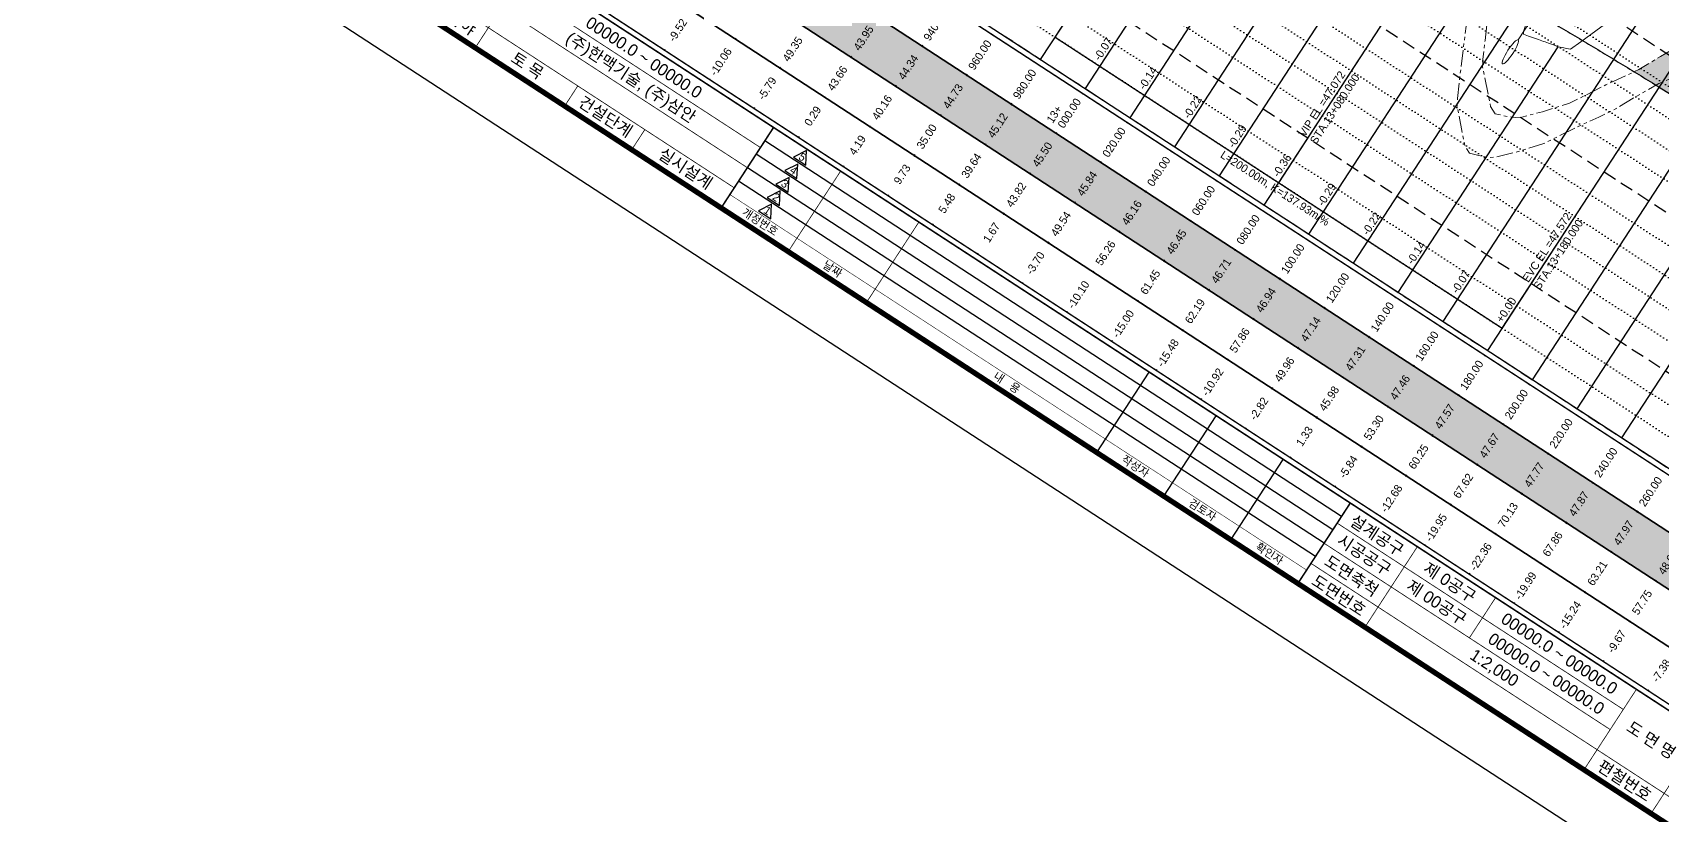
# Model space of a CAD drawing. Header units: millimetres. Extents: x 156921 to 159642, y 477538 to 479586.
# Drawn here: x 156921 to 157532, y 478716 to 479010 of the extents above; entities that cross this region are included whole.
import ezdxf
from ezdxf.enums import TextEntityAlignment as Align

# ---------------------------------------------------------------- set-up
doc = ezdxf.new("R2010")
doc.units = ezdxf.units.MM
doc.header["$MEASUREMENT"] = 0
for name, pattern in [('A-CENTR01', [2, 1.25, -0.25, 0.25, -0.25]), ('A-DASHD01', [0.75, 0.5, -0.25]), ('A-DOTLN01H', [0.125, 0, -0.125]), ('A-PHATM01', [2.5, 1.25, -0.25, 0.25, -0.25, 0.25, -0.25]), ('CONT', [2, 1, 1])]:
    doc.linetypes.add(name, pattern=pattern)
doc.layers.add('99_가이드라인', color=83, linetype='Continuous', plot=False)
for name, color, linetype in [('CX-BORD-LIN1', 4, 'Continuous'), ('CX-BORD-LIN2', 3, 'Continuous'), ('CX-BORD-TEX3', 6, 'Continuous'), ('WD_일반', 7, 'Continuous'), ('종단_인출선_문자_해치등', 7, 'Continuous'), ('종단선형', 10, 'Continuous')]:
    doc.layers.add(name, color=color, linetype=linetype)
doc.layers.add('종단_횡단통로_수로암거_배수관', color=122, linetype='CONT', lineweight=9)
doc.layers.add('종단지반선&암선', color=70, linetype='CONT', lineweight=9)
doc.styles.add('HM 7_굵은 표 문자', font='BAREUNDOTUMPRO3.TTF')
doc.styles.add('HM 8_표 문자', font='BAREUNDOTUMPRO1.TTF')
doc.styles.get("Standard").update_dxf_attribs({"font": 'BAREUNDOTUMPRO1.TTF'})
doc.styles.add('TB_TEXT', font='BAREUNDOTUMPRO1.TTF')
doc.styles.add('TB_WBTXT', font='BareunDotumPro3.ttf')

# ---------------------------------------------------------------- blocks, each defined once
blk = doc.blocks.new('한맥도곽')
at = {"layer": '99_가이드라인'}
blk.add_lwpolyline([(0, 594), (841, 594), (841, 0), (0, 0)], close=True, dxfattribs=at)
at = {"layer": 'CX-BORD-LIN1', "const_width": 2}
blk.add_lwpolyline([(821, 20), (25, 20), (25, 574), (821, 574)], close=True, dxfattribs=at)
at = {"layer": 'CX-BORD-LIN1'}
for points, const_width in [([(821, 56), (25, 56)], 0.6), ([(185, 20), (185, 56)], 0.3), ([(295, 20), (295, 56)], 0.6), ([(325, 20), (325, 56)], 0.3), ([(360, 20), (360, 56)], 0.3), ([(553, 20), (553, 56)], 0.6), ([(681, 20), (681, 56)], 0.3), ([(553, 26), (295, 26)], 0.2)]:
    blk.add_lwpolyline(points, dxfattribs=dict(at, const_width=const_width))
for points in [[(310.08, 55.47), (307.34, 50.71), (312.83, 50.71)], [(310.08, 49.47), (307.34, 44.71), (312.83, 44.71)], [(310.08, 43.47), (307.34, 38.71), (312.83, 38.71)], [(310.08, 37.47), (307.34, 32.71), (312.83, 32.71)], [(310.08, 31.47), (307.34, 26.71), (312.83, 26.71)]]:
    blk.add_lwpolyline(points, close=True, dxfattribs=at)
for points in [[(463, 20), (463, 56)], [(493, 20), (493, 56)], [(523, 20), (523, 56)]]:
    blk.add_lwpolyline(points, dxfattribs=at)
at = {"layer": 'CX-BORD-LIN2'}
blk.add_line((553, 50), (295, 50), dxfattribs=at)
at = {"layer": 'CX-BORD-LIN2', "const_width": 0.3}
for points in [[(583, 20), (583, 56)], [(618, 38), (618, 56)], [(711, 20), (711, 56)], [(295, 47), (155, 47)], [(681, 47), (553, 47)], [(295, 38), (155, 38)], [(681, 38), (553, 38)], [(295, 29), (155, 29)], [(225, 20), (225, 29)], [(255, 20), (255, 29)], [(821, 29), (553, 29)]]:
    blk.add_lwpolyline(points, dxfattribs=at)
at = {"layer": 'CX-BORD-LIN2'}
for points in [[(553, 44), (295, 44)], [(553, 38), (295, 38)], [(553, 32), (295, 32)]]:
    blk.add_lwpolyline(points, dxfattribs=at)
at = {"layer": 'CX-BORD-LIN1', "style": 'TB_TEXT'}
for tag, height, p in [('TR_RNUM5', 3, (310.11, 52.64)), ('TR_RDAT5', 3.5, (342.5, 53)), ('TR_DGN5', 3.5, (476.12, 53)), ('TR_CHK5', 3.5, (506.12, 53)), ('TR_APP5', 3.5, (536.12, 53)), ('TR_RNUM4', 3, (310.11, 46.64)), ('TR_RDAT4', 3.5, (342.5, 47)), ('TR_RDAT3', 3.5, (342.5, 41)), ('TR_DGN4', 3.5, (476.12, 47)), ('TR_DGN3', 3.5, (476.12, 41)), ('TR_CHK4', 3.5, (506.12, 47)), ('TR_CHK3', 3.5, (506.12, 41)), ('TR_APP4', 3.5, (536.12, 47)), ('TR_APP3', 3.5, (536.12, 41)), ('TR_RNUM3', 3, (310.11, 40.64)), ('TR_RDAT2', 3.5, (342.5, 35)), ('TR_DGN2', 3.5, (476.12, 35)), ('TR_CHK2', 3.5, (506.12, 35)), ('TR_APP2', 3.5, (536.12, 35)), ('TR_RNUM2', 3, (310.11, 34.64)), ('TR_RDAT1', 3.5, (342.5, 29)), ('TR_DGN1', 3.5, (476.12, 29)), ('TR_CHK1', 3.5, (506.12, 29)), ('TR_APP1', 3.5, (536.12, 29)), ('TR_RNUM1', 3, (310.11, 28.64))]:
    blk.add_attdef(tag, text='', height=height, dxfattribs=at).set_placement(p, align=Align.MIDDLE_CENTER)
for tag, p in [('TR_RCON5', (367.3, 53)), ('TR_RCON4', (367.3, 47)), ('TR_RCON3', (367.3, 41)), ('TR_RCON2', (367.3, 35)), ('TR_RCON1', (367.3, 29))]:
    blk.add_attdef(tag, text='', height=3.5, dxfattribs=at).set_placement(p, align=Align.MIDDLE_LEFT)
at = {"layer": 'CX-BORD-LIN2', "style": 'TB_TEXT'}
for tag, p in [('TD_VERSION', (825.5, 68.01)), ('적용표준버전', (825.5, 35))]:
    blk.add_attdef(tag, text='', height=3, rotation=90, dxfattribs=at).set_placement(p, align=Align.MIDDLE_CENTER)
at = {"layer": 'CX-BORD-TEX3', "style": 'TB_TEXT'}
for tag, height, p in [('노선이정', 4.5, (170.03, 51.46)), ('설계공구', 4.5, (568, 51.36)), ('설 계 사', 4.5, (170, 42.59)), ('시공공구', 4.5, (568, 42.69)), ('도 면 명', 4.5, (696, 43.19)), ('시 공 사', 4.5, (170, 33.59)), ('도면축척', 4.5, (568.29, 33.51)), ('건설분야', 4.5, (170, 25.13)), ('건설단계', 4.5, (240, 25.13)), ('개정번호', 3, (310.08, 23.66)), ('날짜', 3, (342.5, 23.66)), ('내   용', 3, (420.5, 23.66)), ('작성자', 3, (478, 23.66)), ('검토자', 3, (508, 23.66)), ('확인자', 3, (538, 23.66)), ('도면번호', 4.5, (568.29, 24.79)), ('편철번호', 4.5, (696, 25))]:
    blk.add_attdef(tag, text='', height=height, dxfattribs=at).set_placement(p, align=Align.MIDDLE)
at = {"layer": 'CX-BORD-TEX3'}
for tag, height, style, p in [('TD_LNDST', 4.5, 'TB_TEXT', (240, 51.5)), ('TD_DSECT', 4.5, 'TB_TEXT', (600.5, 51.5)), ('TD_DDIST', 4.5, 'TB_TEXT', (649.5, 51.5)), ('TD_DNAME_TOP', 4.5, 'TB_TEXT', (766, 50.12)), ('TD_CSECT', 4.5, 'TB_TEXT', (600.5, 42.5)), ('TD_CDIST', 4.5, 'TB_TEXT', (649.5, 42.5)), ('TD_DNAME_MAIN', 6, 'TB_WBTXT', (766, 41.47)), ('TD_CCOMP', 4.5, 'TB_TEXT', (240, 33.59)), ('TD_SCAL', 4.5, 'TB_TEXT', (632, 33.75)), ('TD_DNAME_BOT', 4, 'TB_TEXT', (766, 33.17)), ('TD_FIELD', 4.5, 'TB_TEXT', (205, 25.13)), ('TD_CSTEP', 4.5, 'TB_TEXT', (275.74, 25.13)), ('TD_DWGCODE', 4.5, 'TB_TEXT', (632, 24.79)), ('TD_DWGNO', 4.5, 'TB_TEXT', (766, 25))]:
    blk.add_attdef(tag, text='', height=height, dxfattribs=dict(at, style=style)).set_placement(p, align=Align.MIDDLE_CENTER)
at = {"layer": 'CX-BORD-TEX3', "style": 'TB_TEXT'}
for tag, height, width, p in [('TD_DCOMP', 4.5, 0.85, (240, 42.59)), ('TD_CNAME', 5, 0.8, (90, 27.6))]:
    blk.add_attdef(tag, text='', height=height, dxfattribs=dict(at, width=width)).set_placement(p, align=Align.MIDDLE_CENTER)

msp = doc.modelspace()

# ---------------------------------------------------------------- hatches: boundary and pattern name
at = {"layer": 'WD_일반', "true_color": 0xfffafa}
msp.add_hatch(color=7, dxfattribs=at).paths.add_polyline_path([(157043.08, 479142.02), (157649.77, 478746.93), (157639.95, 478731.85), (157033.26, 479126.94)], flags=0)
at = {"layer": '종단_인출선_문자_해치등', "transparency": 33554483}
for color, points in [(191, [(157522.07, 478994.29), (157523.78, 478993.24), (157525.48, 478992.2), (157526.33, 478991.68), (157528.04, 478990.63), (157529.74, 478989.58), (157624.09, 478931.44), (157623.32, 478932.85), (157622.19, 478935.1), (157621.52, 478936.66), (157619.43, 478945.17), (157618.09, 478950.27), (157617.27, 478955.18), (157615.82, 478962.92), (157615.23, 478965.36), (157614.89, 478966.9), (157613.53, 478973.81), (157611.67, 478983.59), (157610.85, 478989.77), (157608.26, 478994.51), (157607.07, 478998.23), (157605.04, 479002.84), (157602.79, 479011.36), (157602.26, 479011.82), (157601.97, 479012.2), (157600.61, 479013.96), (157593.99, 479021.82), (157592.04, 479022.61), (157589, 479023.7), (157583.86, 479023.29), (157580.82, 479023.56), (157573.8, 479021.05), (157563.76, 479017.98), (157562.99, 479017.65), (157562.56, 479017.54), (157562.53, 479017.53), (157549.36, 479009.92), (157540.64, 479006.01), (157531.03, 479000.53), (157522.91, 478995.71), (157521.15, 478994.85)]), (114, [(157529.74, 478989.58), (157610.44, 478939.86), (157609.74, 478943.62), (157608.17, 478951.17), (157607.55, 478953.56), (157607.18, 478955.07), (157605.7, 478961.79), (157603.67, 478971.32), (157602.75, 478977.33), (157600.03, 478981.89), (157598.75, 478985.47), (157596.62, 478989.91), (157594.17, 478998.13), (157593.62, 478998.56), (157593.32, 478998.92), (157591.87, 479000.55), (157584.91, 479007.87), (157582.89, 479008.56), (157579.74, 479009.47), (157574.42, 479008.78), (157571.22, 479008.83), (157564.04, 479006.06), (157553.8, 479002.68), (157553, 479002.32), (157552.57, 479002.2), (157552.54, 479002.19), (157539.17, 478994.27), (157530.46, 478990.38), (157529.42, 478989.78)])]:
    msp.add_hatch(color=color, dxfattribs=at).paths.add_polyline_path(points, flags=0)

# ---------------------------------------------------------------- linework, layer by layer
at = {"layer": 'WD_일반', "color": 55, "linetype": 'CONT'}
for p, q in [((157184.33, 479007.08), (157184.11, 479006.74)), ((157184.33, 479007.08), (157184.54, 479007.41)), ((157254.25, 479004.5), (157254.03, 479004.17)), ((157254.25, 479004.5), (157254.47, 479004.84)), ((157280.83, 479008.67), (157280.61, 479008.34)), ((157157.74, 479002.91), (157157.96, 479003.24)), ((157227.67, 479000.33), (157227.45, 479000)), ((157227.67, 479000.33), (157227.89, 479000.67)), ((157174.5, 478991.99), (157174.72, 478992.33)), ((157201.08, 478996.16), (157200.87, 478995.83)), ((157201.08, 478996.16), (157201.3, 478996.5)), ((157271.01, 478993.59), (157270.79, 478993.25)), ((157271.01, 478993.59), (157271.23, 478993.92)), ((157297.59, 478997.76), (157297.37, 478997.42)), ((157244.43, 478989.42), (157244.21, 478989.08)), ((157244.43, 478989.42), (157244.64, 478989.75)), ((157314.35, 478986.84), (157314.13, 478986.51)), ((157191.26, 478981.08), (157191.48, 478981.42)), ((157217.84, 478985.25), (157217.63, 478984.91)), ((157217.84, 478985.25), (157218.06, 478985.58)), ((157287.77, 478982.67), (157287.55, 478982.34)), ((157287.77, 478982.67), (157287.99, 478983.01)), ((157234.6, 478974.34), (157234.39, 478974)), ((157234.6, 478974.34), (157234.82, 478974.67)), ((157261.19, 478978.5), (157260.97, 478978.17)), ((157261.19, 478978.5), (157261.4, 478978.84)), ((157331.11, 478975.93), (157330.89, 478975.59)), ((157208.02, 478970.17), (157208.24, 478970.5)), ((157277.95, 478967.59), (157277.73, 478967.26)), ((157277.95, 478967.59), (157278.16, 478967.93)), ((157304.53, 478971.76), (157304.31, 478971.43)), ((157304.53, 478971.76), (157304.75, 478972.1)), ((157251.36, 478963.42), (157251.15, 478963.09)), ((157251.36, 478963.42), (157251.58, 478963.76)), ((157347.87, 478965.02), (157347.65, 478964.68)), ((157224.78, 478959.25), (157225, 478959.59)), ((157294.71, 478956.68), (157294.49, 478956.34)), ((157294.71, 478956.68), (157294.92, 478957.01)), ((157321.29, 478960.85), (157321.07, 478960.51)), ((157321.29, 478960.85), (157321.51, 478961.18)), ((157268.12, 478952.51), (157267.9, 478952.17)), ((157268.12, 478952.51), (157268.34, 478952.84)), ((157338.05, 478949.93), (157337.83, 478949.6)), ((157338.05, 478949.93), (157338.27, 478950.27)), ((157364.63, 478954.1), (157364.41, 478953.77)), ((157241.54, 478948.34), (157241.76, 478948.67)), ((157311.46, 478945.76), (157311.25, 478945.43)), ((157311.46, 478945.76), (157311.68, 478946.1)), ((157381.39, 478943.19), (157381.17, 478942.85)), ((157258.3, 478937.42), (157258.52, 478937.76)), ((157284.88, 478941.59), (157284.66, 478941.26)), ((157284.88, 478941.59), (157285.1, 478941.93)), ((157354.81, 478939.02), (157354.59, 478938.68)), ((157354.81, 478939.02), (157355.02, 478939.35)), ((157301.64, 478930.68), (157301.86, 478931.01)), ((157328.22, 478934.85), (157328.01, 478934.51)), ((157328.22, 478934.85), (157328.44, 478935.18)), ((157398.15, 478932.27), (157397.93, 478931.94)), ((157275.06, 478926.51), (157275.28, 478926.84)), ((157301.64, 478930.68), (157301.42, 478930.34)), ((157371.57, 478928.1), (157371.35, 478927.77)), ((157371.57, 478928.1), (157371.78, 478928.44)), ((157318.4, 478919.76), (157318.18, 478919.43)), ((157318.4, 478919.76), (157318.62, 478920.1)), ((157344.98, 478923.93), (157344.77, 478923.6)), ((157344.98, 478923.93), (157345.2, 478924.27)), ((157414.91, 478921.36), (157414.69, 478921.02)), ((157291.82, 478915.6), (157292.04, 478915.93)), ((157361.74, 478913.02), (157361.52, 478912.68)), ((157361.74, 478913.02), (157361.96, 478913.36)), ((157388.33, 478917.19), (157388.11, 478916.85)), ((157388.33, 478917.19), (157388.54, 478917.52)), ((157335.16, 478908.85), (157334.94, 478908.52)), ((157335.16, 478908.85), (157335.38, 478909.19)), ((157405.08, 478906.28), (157405.3, 478906.61)), ((157431.67, 478910.44), (157431.45, 478910.11)), ((157308.58, 478904.68), (157308.8, 478905.02)), ((157378.5, 478902.11), (157378.28, 478901.77)), ((157378.5, 478902.11), (157378.72, 478902.44)), ((157405.08, 478906.28), (157404.87, 478905.94)), ((157351.92, 478897.94), (157351.7, 478897.6)), ((157351.92, 478897.94), (157352.14, 478898.27)), ((157421.84, 478895.36), (157421.63, 478895.03)), ((157421.84, 478895.36), (157422.06, 478895.7)), ((157448.43, 478899.53), (157448.21, 478899.2)), ((157325.34, 478893.77), (157325.56, 478894.1)), ((157395.26, 478891.19), (157395.04, 478890.86)), ((157395.26, 478891.19), (157395.48, 478891.53)), ((157465.19, 478888.62), (157464.97, 478888.28)), ((157342.1, 478882.85), (157342.32, 478883.19)), ((157368.68, 478887.02), (157368.46, 478886.69)), ((157368.68, 478887.02), (157368.9, 478887.36)), ((157438.6, 478884.45), (157438.39, 478884.11)), ((157438.6, 478884.45), (157438.82, 478884.78)), ((157385.44, 478876.11), (157385.22, 478875.77)), ((157385.44, 478876.11), (157385.66, 478876.44)), ((157412.02, 478880.28), (157411.8, 478879.94)), ((157412.02, 478880.28), (157412.24, 478880.61)), ((157481.95, 478877.7), (157481.73, 478877.37)), ((157358.86, 478871.94), (157359.08, 478872.27)), ((157455.36, 478873.53), (157455.15, 478873.2)), ((157455.36, 478873.53), (157455.58, 478873.87)), ((157402.2, 478865.19), (157401.98, 478864.86)), ((157402.2, 478865.19), (157402.42, 478865.53)), ((157428.78, 478869.36), (157428.56, 478869.03)), ((157428.78, 478869.36), (157429, 478869.7)), ((157498.71, 478866.79), (157498.49, 478866.45)), ((157375.62, 478861.02), (157375.84, 478861.36)), ((157445.54, 478858.45), (157445.32, 478858.11)), ((157445.54, 478858.45), (157445.76, 478858.78)), ((157472.12, 478862.62), (157471.9, 478862.28)), ((157472.12, 478862.62), (157472.34, 478862.95)), ((157418.96, 478854.28), (157418.74, 478853.94)), ((157418.96, 478854.28), (157419.18, 478854.62)), ((157488.88, 478851.7), (157488.66, 478851.37)), ((157488.88, 478851.7), (157489.1, 478852.04)), ((157515.46, 478855.87), (157515.25, 478855.54)), ((157392.38, 478850.11), (157392.59, 478850.45)), ((157462.3, 478847.54), (157462.08, 478847.2)), ((157462.3, 478847.54), (157462.52, 478847.87)), ((157409.14, 478839.2), (157409.35, 478839.53)), ((157435.72, 478843.37), (157435.5, 478843.03)), ((157435.72, 478843.37), (157435.94, 478843.7)), ((157505.64, 478840.79), (157505.42, 478840.46)), ((157505.64, 478840.79), (157505.86, 478841.13)), ((157479.06, 478836.62), (157478.84, 478836.29)), ((157479.06, 478836.62), (157479.28, 478836.96)), ((157425.9, 478828.28), (157426.11, 478828.62)), ((157452.48, 478832.45), (157452.26, 478832.12)), ((157452.48, 478832.45), (157452.7, 478832.79)), ((157522.4, 478829.88), (157522.18, 478829.54)), ((157522.4, 478829.88), (157522.62, 478830.21)), ((157469.24, 478821.54), (157469.02, 478821.2)), ((157469.24, 478821.54), (157469.46, 478821.87)), ((157495.82, 478825.71), (157495.6, 478825.37)), ((157495.82, 478825.71), (157496.04, 478826.04)), ((157442.65, 478817.37), (157442.87, 478817.7)), ((157512.58, 478814.79), (157512.36, 478814.46)), ((157512.58, 478814.79), (157512.8, 478815.13)), ((157486, 478810.62), (157485.78, 478810.29)), ((157486, 478810.62), (157486.21, 478810.96)), ((157459.41, 478806.45), (157459.63, 478806.79)), ((157529.34, 478803.88), (157529.12, 478803.54)), ((157529.34, 478803.88), (157529.56, 478804.21)), ((157502.76, 478799.71), (157502.54, 478799.37)), ((157502.76, 478799.71), (157502.97, 478800.04)), ((157476.17, 478795.54), (157476.39, 478795.88)), ((157492.93, 478784.63), (157493.15, 478784.96)), ((157519.52, 478788.8), (157519.3, 478788.46)), ((157519.52, 478788.8), (157519.73, 478789.13)), ((157509.69, 478773.71), (157509.91, 478774.05)), ((157526.45, 478762.8), (157526.67, 478763.13))]:
    msp.add_line(p, q, dxfattribs=at)
at = {"layer": 'WD_일반', "color": 62, "linetype": 'CONT', "flags": 128}
msp.add_lwpolyline([(157015.19, 479181.66), (157659.6, 478762.01), (157620.31, 478701.68), (156975.9, 479121.33)], close=True, dxfattribs=at)
at = {"layer": 'WD_일반', "color": 55, "linetype": 'CONT', "flags": 128}
for points in [[(157052.9, 479157.1), (157659.6, 478762.01), (157649.77, 478746.93), (157043.08, 479142.02), (157052.9, 479157.1)], [(157043.08, 479142.02), (157649.77, 478746.93), (157639.95, 478731.85), (157033.26, 479126.94), (157043.08, 479142.02)], [(157033.26, 479126.94), (157639.95, 478731.85), (157630.13, 478716.76), (157023.43, 479111.85), (157033.26, 479126.94)], [(157023.43, 479111.85), (157630.13, 478716.76), (157620.31, 478701.68), (157013.61, 479096.77), (157023.43, 479111.85)]]:
    msp.add_lwpolyline(points, dxfattribs=at)
at = {"layer": '종단_인출선_문자_해치등', "color": 195, "linetype": 'A-DASHD01', "ltscale": 10}
for p, q in [((157084.71, 479293.91), (157751.74, 478859.53)), ((157057.43, 479252.01), (157724.46, 478817.63)), ((157030.14, 479210.11), (157697.17, 478775.73)), ((157013.77, 479184.97), (157680.8, 478750.59))]:
    msp.add_line(p, q, dxfattribs=at)
at = {"layer": '종단_인출선_문자_해치등', "color": 197, "linetype": 'A-DOTLN01H', "ltscale": 10}
for p, q in [((157079.26, 479285.53), (157746.28, 478851.15)), ((157073.8, 479277.15), (157740.83, 478842.77)), ((157068.34, 479268.77), (157735.37, 478834.39)), ((157062.88, 479260.39), (157729.91, 478826.01)), ((157051.97, 479243.63), (157719, 478809.25)), ((157046.51, 479235.25), (157713.54, 478800.87)), ((157041.06, 479226.87), (157708.08, 478792.49)), ((157035.6, 479218.49), (157702.63, 478784.11)), ((157024.68, 479201.73), (157691.71, 478767.35)), ((157019.23, 479193.35), (157686.26, 478758.97))]:
    msp.add_line(p, q, dxfattribs=at)
at = {"layer": '종단_인출선_문자_해치등', "color": 7, "linetype": 'CONT', "ltscale": 10}
msp.add_line((157013.77, 479184.97), (157680.8, 478750.59), dxfattribs=at)
at = {"layer": '종단_인출선_문자_해치등', "color": 192, "linetype": 'CONT'}
for p, q in [((157365.72, 478955.78), (157467.91, 479112.7)), ((157382.48, 478944.86), (157486.68, 479104.87)), ((157348.96, 478966.69), (157436.98, 479101.85)), ((157332.2, 478977.61), (157401.89, 479084.62)), ((157298.68, 478999.43), (157341.37, 479064.98)), ((157466.28, 478890.29), (157565.2, 479042.19)), ((157499.8, 478868.46), (157609.39, 479036.76)), ((157416, 478923.03), (157486.84, 479031.82)), ((157449.52, 478901.21), (157529.45, 479023.95)), ((157516.56, 478857.55), (157626.15, 479025.85)), ((157432.76, 478912.12), (157492.74, 479004.23))]:
    msp.add_line(p, q, dxfattribs=at)
at = {"layer": '종단_인출선_문자_해치등', "color": 193, "linetype": 'CONT'}
for p, q in [((157315.44, 478988.52), (157369.54, 479071.58)), ((157399.24, 478933.95), (157491.64, 479075.84)), ((157483.04, 478879.38), (157592.63, 479047.67))]:
    msp.add_line(p, q, dxfattribs=at)
at = {"layer": '종단_횡단통로_수로암거_배수관', "linetype": 'CONT'}
msp.add_line((157477.71, 479006.81), (157511.52, 479058.73), dxfattribs=at)
msp.add_ellipse((157474.77, 479002.29), major_axis=(2.94, 4.52), ratio=0.2, dxfattribs=at)
at = {"layer": '종단선형', "color": 2, "linetype": 'CONT'}
for p, q in [((157304.14, 479007.81), (157334.15, 479053.9)), ((157304.14, 479007.81), (157471.73, 478898.67)), ((157387.94, 478953.24), (157417.95, 478999.33)), ((157471.73, 478898.67), (157501.75, 478944.76))]:
    msp.add_line(p, q, dxfattribs=at)
at = {"layer": '종단선형', "color": 20, "linetype": 'CONT', "flags": 128}
msp.add_lwpolyline([(157178.08, 479180.73), (157356.31, 479087.93), (157357.21, 479087.47), (157358.1, 479087), (157358.99, 479086.54), (157359.88, 479086.07), (157360.77, 479085.61), (157361.66, 479085.14), (157362.55, 479084.68), (157363.44, 479084.21), (157364.33, 479083.74), (157365.22, 479083.28), (157366.11, 479082.81), (157366.99, 479082.34), (157367.88, 479081.88), (157368.77, 479081.41), (157369.66, 479080.94), (157370.55, 479080.47), (157371.44, 479080), (157372.32, 479079.53), (157373.21, 479079.06), (157374.1, 479078.59), (157374.99, 479078.12), (157375.87, 479077.65), (157376.76, 479077.18), (157377.65, 479076.71), (157378.53, 479076.24), (157379.42, 479075.77), (157380.3, 479075.29), (157381.19, 479074.82), (157382.08, 479074.35), (157382.96, 479073.88), (157383.85, 479073.4), (157384.73, 479072.93), (157385.62, 479072.46), (157386.5, 479071.98), (157387.39, 479071.51), (157388.27, 479071.03), (157389.15, 479070.56), (157390.04, 479070.08), (157390.92, 479069.61), (157391.8, 479069.13), (157392.69, 479068.65), (157393.57, 479068.18), (157394.45, 479067.7), (157395.34, 479067.22), (157396.22, 479066.75), (157397.1, 479066.27), (157397.98, 479065.79), (157398.86, 479065.31), (157399.75, 479064.83), (157400.63, 479064.35), (157401.51, 479063.87), (157402.39, 479063.39), (157403.27, 479062.91), (157404.15, 479062.43), (157405.03, 479061.95), (157405.91, 479061.47), (157406.79, 479060.99), (157407.67, 479060.51), (157408.55, 479060.03), (157409.43, 479059.55), (157410.31, 479059.06), (157411.19, 479058.58), (157412.07, 479058.1), (157412.95, 479057.61), (157413.82, 479057.13), (157414.7, 479056.65), (157415.58, 479056.16), (157416.46, 479055.68), (157417.34, 479055.19), (157418.21, 479054.71), (157419.09, 479054.22), (157419.97, 479053.74), (157420.84, 479053.25), (157421.72, 479052.77), (157422.6, 479052.28), (157423.47, 479051.79), (157424.35, 479051.3), (157425.23, 479050.82), (157426.1, 479050.33), (157426.98, 479049.84), (157427.85, 479049.35), (157428.73, 479048.86), (157429.6, 479048.37), (157430.48, 479047.88), (157431.35, 479047.4), (157432.22, 479046.91), (157433.1, 479046.42), (157433.97, 479045.92), (157434.85, 479045.43), (157435.72, 479044.94), (157436.59, 479044.45), (157437.47, 479043.96), (157438.34, 479043.47), (157439.21, 479042.97), (157440.08, 479042.48), (157440.96, 479041.99), (157441.83, 479041.5), (157442.7, 479041), (157443.57, 479040.51), (157444.44, 479040.01), (157445.32, 479039.52), (157446.19, 479039.02), (157447.06, 479038.53), (157447.93, 479038.03), (157448.8, 479037.54), (157449.67, 479037.04), (157450.54, 479036.55), (157451.41, 479036.05), (157452.28, 479035.55), (157453.15, 479035.05), (157454.02, 479034.56), (157454.89, 479034.06), (157455.76, 479033.56), (157456.62, 479033.06), (157457.49, 479032.56), (157458.36, 479032.06), (157459.23, 479031.57), (157460.1, 479031.07), (157460.96, 479030.57), (157461.83, 479030.07), (157462.7, 479029.56), (157463.57, 479029.06), (157464.43, 479028.56), (157465.3, 479028.06), (157466.17, 479027.56), (157467.03, 479027.06), (157467.9, 479026.55), (157468.77, 479026.05), (157469.63, 479025.55), (157470.5, 479025.05), (157471.36, 479024.54), (157472.23, 479024.04), (157473.09, 479023.53), (157473.96, 479023.03), (157474.82, 479022.52), (157475.69, 479022.02), (157476.55, 479021.51), (157477.41, 479021.01), (157478.28, 479020.5), (157479.14, 479020), (157480.01, 479019.49), (157480.87, 479018.98), (157481.73, 479018.47), (157482.59, 479017.97), (157483.46, 479017.46), (157484.32, 479016.95), (157485.18, 479016.44), (157486.04, 479015.93), (157486.91, 479015.42), (157487.77, 479014.92), (157488.63, 479014.41), (157489.49, 479013.9), (157490.35, 479013.38), (157491.21, 479012.87), (157492.07, 479012.36), (157492.93, 479011.85), (157493.79, 479011.34), (157494.65, 479010.83), (157495.51, 479010.32), (157496.37, 479009.8), (157497.23, 479009.29), (157498.09, 479008.78), (157498.95, 479008.26), (157499.81, 479007.75), (157500.67, 479007.24), (157501.53, 479006.72), (157502.38, 479006.21), (157503.24, 479005.69), (157504.1, 479005.18), (157504.96, 479004.66), (157505.81, 479004.15), (157506.67, 479003.63), (157507.53, 479003.11), (157508.39, 479002.6), (157509.24, 479002.08), (157510.1, 479001.56), (157510.96, 479001.05), (157511.81, 479000.53), (157512.67, 479000.01), (157513.52, 478999.49), (157514.38, 478998.97), (157515.23, 478998.45), (157516.09, 478997.93), (157516.94, 478997.41), (157517.8, 478996.89), (157518.65, 478996.37), (157519.51, 478995.85), (157520.36, 478995.33), (157521.22, 478994.81), (157522.07, 478994.29), (157522.92, 478993.77), (157523.78, 478993.25), (157524.63, 478992.72), (157525.48, 478992.2), (157526.33, 478991.68), (157527.19, 478991.15), (157528.04, 478990.63), (157528.89, 478990.11), (157529.74, 478989.58), (157530.59, 478989.06), (157717.95, 478873.61)], dxfattribs=at)
at = {"layer": '종단지반선&암선', "color": 70, "linetype": 'CONT', "flags": 128}
msp.add_lwpolyline([(157015.63, 479187.83), (157017.85, 479186.58), (157019.06, 479185.89), (157019.82, 479185.46), (157023.24, 479183.82), (157023.9, 479183.39), (157028.09, 479180.02), (157029.58, 479178.94), (157032.39, 479176.92), (157032.39, 479176.92), (157032.41, 479176.9), (157040.74, 479171.42), (157049.13, 479166.02), (157049.15, 479166), (157049.15, 479166), (157049.15, 479166), (157049.19, 479165.98), (157057.65, 479160.73), (157065.87, 479155.11), (157065.91, 479155.09), (157065.91, 479155.09), (157067.67, 479153.97), (157081.55, 479144.92), (157082.67, 479144.18), (157085.23, 479144.1), (157085.65, 479144.13), (157086.13, 479144.52), (157086.44, 479144.74), (157089.27, 479146.97), (157089.93, 479147.44), (157092.74, 479147.35), (157093.4, 479147.33), (157094.11, 479147.32), (157098.14, 479147.23), (157098.82, 479147.22), (157098.99, 479147.22), (157099.55, 479147.2), (157101.9, 479149.53), (157103.22, 479150.83), (157103.57, 479150.84), (157103.65, 479150.84), (157105.59, 479150.89), (157106.2, 479150.89), (157107.63, 479150.92), (157109.01, 479150.92), (157109.92, 479150.93), (157111.28, 479150.93), (157112.13, 479150.93), (157113.43, 479150.93), (157113.58, 479150.84), (157114.47, 479150.31), (157114.74, 479150.15), (157115.13, 479149.92), (157116.04, 479150.88), (157117.12, 479152.08), (157118.54, 479153.64), (157121, 479154.39), (157124.51, 479155.45), (157126.78, 479156.21), (157128.14, 479156.66), (157130.25, 479157.31), (157134.18, 479159.46), (157135.05, 479159.94), (157135.26, 479160.05), (157136.14, 479160.45), (157137.64, 479161.21), (157138.25, 479161.54), (157139.19, 479162.01), (157140.17, 479162.48), (157143.05, 479164.06), (157145.08, 479165.18), (157145.65, 479165.43), (157145.81, 479165.5), (157146.09, 479165.62), (157146.59, 479165.83), (157147.41, 479166.18), (157149.14, 479166.91), (157150.42, 479167.45), (157150.58, 479167.52), (157153.04, 479168.73), (157153.6, 479169), (157154.97, 479169.67), (157155.78, 479170.07), (157157.02, 479170.77), (157157.63, 479171.11), (157158.69, 479171.71), (157159.76, 479172.31), (157160.66, 479172.81), (157163.98, 479174.53), (157165.13, 479175.13), (157165.49, 479175.32), (157165.59, 479175.37), (157165.64, 479175.39), (157165.66, 479175.4), (157165.67, 479175.41), (157165.7, 479175.42), (157165.72, 479175.43), (157165.78, 479175.46), (157166.19, 479175.68), (157168.67, 479177.06), (157170.74, 479178.2), (157170.82, 479178.22), (157170.83, 479178.22), (157170.85, 479178.23), (157172.17, 479178.57), (157172.45, 479178.65), (157173.49, 479178.92), (157173.93, 479179.06), (157174.58, 479179.23), (157174.96, 479179.35), (157175.18, 479179.4), (157175.52, 479179.51), (157175.71, 479179.55), (157176.49, 479179.8), (157176.59, 479179.83), (157176.72, 479179.87), (157176.79, 479179.89), (157177.01, 479179.94), (157177.82, 479180.33), (157177.82, 479180.33), (157180.1, 479180.96), (157180.1, 479180.96), (157180.1, 479180.96), (157182.39, 479181.58), (157184.67, 479182.21), (157184.68, 479182.21), (157186.96, 479182.83), (157186.96, 479182.83), (157190.21, 479184.33), (157190.21, 479184.33), (157193.45, 479185.83), (157196.7, 479187.34), (157196.7, 479187.34), (157199.6, 479188.74), (157202.51, 479190.15), (157202.51, 479190.15), (157202.51, 479190.15), (157202.51, 479190.15), (157205.42, 479191.56), (157206.57, 479190.95), (157206.57, 479190.95), (157208.24, 479190.4), (157209.45, 479189.69), (157210.03, 479189.36), (157210.67, 479188.99), (157212.05, 479190.15), (157213.81, 479191.62), (157216.9, 479193.26), (157216.9, 479193.26), (157216.9, 479193.26), (157218.96, 479193.61), (157221.03, 479193.97), (157221.03, 479193.97), (157223.09, 479194.33), (157225.6, 479194.62), (157228.1, 479194.92), (157228.1, 479194.92), (157230.61, 479195.21), (157233.12, 479195.5), (157235.62, 479195.8), (157237.3, 479194.71), (157238.98, 479193.62), (157240.65, 479192.53), (157242.33, 479191.44), (157244.01, 479190.35), (157245.69, 479189.26), (157247.36, 479188.17), (157249.04, 479187.08), (157250.72, 479185.99), (157252.39, 479184.9), (157254.69, 479184.76), (157254.69, 479184.76), (157256.99, 479184.62), (157259.28, 479184.48), (157259.28, 479184.48), (157261.58, 479184.34), (157263.87, 479184.2), (157263.87, 479184.2), (157266.17, 479184.06), (157268.46, 479183.92), (157268.46, 479183.92), (157270.76, 479183.78), (157270.76, 479183.78), (157273.06, 479183.64), (157275.35, 479183.5), (157277.22, 479183.17), (157279.09, 479182.83), (157279.09, 479182.83), (157280.96, 479182.49), (157280.96, 479182.49), (157282.83, 479182.16), (157282.83, 479182.16), (157284.7, 479181.82), (157286.56, 479181.48), (157288.18, 479180.49), (157289.8, 479179.49), (157291.42, 479178.49), (157293.04, 479177.5), (157293.92, 479176.95), (157294.66, 479176.5), (157295.27, 479173.78), (157295.52, 479172.67), (157295.89, 479171.06), (157296.5, 479168.34), (157297.12, 479165.62), (157297.74, 479162.91), (157298.35, 479160.19), (157298.97, 479157.47), (157298.97, 479157.47), (157299.59, 479154.75), (157299.59, 479154.75), (157300.2, 479152.03), (157300.82, 479149.31), (157300.82, 479149.31), (157300.94, 479145.84), (157301.06, 479142.36), (157301.06, 479142.36), (157301.19, 479138.88), (157301.31, 479135.4), (157301.31, 479135.4), (157301.43, 479131.93), (157301.43, 479131.93), (157301.43, 479131.93), (157301.55, 479128.45), (157301.67, 479124.97), (157301.67, 479124.97), (157301.67, 479124.97), (157301.8, 479121.5), (157301.92, 479118.02), (157301.92, 479118.02), (157302.04, 479114.54), (157302.04, 479114.54), (157302.75, 479112.88), (157303.46, 479111.23), (157304.73, 479110.12), (157306, 479109.02), (157307.27, 479107.92), (157307.27, 479107.92), (157307.6, 479104.76), (157307.6, 479104.76), (157307.93, 479101.6), (157307.93, 479101.6), (157308.26, 479098.44), (157308.26, 479098.44), (157308.59, 479095.28), (157308.59, 479095.27), (157308.92, 479092.11), (157308.92, 479092.11), (157309.25, 479088.95), (157309.25, 479088.95), (157309.16, 479085.51), (157309.16, 479085.51), (157309.08, 479082.07), (157309.08, 479082.07), (157309, 479078.62), (157309, 479078.62), (157309, 479078.62), (157308.92, 479075.18), (157308.84, 479071.73), (157308.84, 479071.73), (157308.84, 479071.73), (157308.76, 479068.29), (157308.67, 479064.85), (157308.59, 479061.4), (157308.51, 479057.96), (157309.46, 479057.49), (157310.41, 479057.03), (157311.94, 479056.45), (157313.23, 479055.85), (157314.51, 479055.26), (157315.79, 479054.66), (157318.89, 479056.66), (157321.98, 479058.66), (157325.07, 479060.66), (157326.5, 479059.74), (157326.5, 479059.74), (157327.92, 479058.81), (157331.28, 479060.35), (157331.28, 479060.35), (157334.65, 479061.9), (157338.01, 479063.44), (157341.37, 479064.98), (157342.94, 479064.31), (157344.51, 479063.63), (157346.08, 479062.96), (157347.65, 479062.28), (157349.21, 479061.61), (157349.21, 479061.61), (157350.78, 479060.93), (157354.53, 479063.06), (157354.53, 479063.06), (157358.28, 479065.19), (157358.28, 479065.19), (157362.03, 479067.32), (157362.03, 479067.32), (157365.78, 479069.45), (157369.54, 479071.58), (157370.13, 479071.86), (157370.71, 479072.12), (157373.83, 479073.37), (157376.26, 479074.35), (157376.95, 479074.62), (157380.07, 479075.87), (157383.19, 479077.12), (157386.3, 479078.37), (157386.3, 479078.37), (157389.42, 479079.62), (157392.54, 479080.87), (157392.54, 479080.87), (157395.66, 479082.12), (157395.66, 479082.12), (157395.66, 479082.12), (157398.78, 479083.37), (157401.89, 479084.62), (157401.89, 479084.62), (157401.89, 479084.62), (157404.28, 479085.46), (157404.28, 479085.46), (157406.67, 479086.3), (157409.06, 479087.13), (157409.06, 479087.13), (157411.45, 479087.97), (157415.09, 479089.95), (157418.74, 479091.93), (157422.39, 479093.92), (157426.04, 479095.9), (157429.68, 479097.88), (157433.33, 479099.87), (157436.98, 479101.85), (157440.07, 479102.93), (157443.16, 479104.02), (157446.26, 479105.1), (157449.35, 479106.19), (157452.44, 479107.27), (157455.54, 479108.36), (157458.63, 479109.44), (157461.72, 479110.53), (157464.82, 479111.61), (157467.91, 479112.7), (157469.94, 479112.65), (157471.96, 479112.6), (157473.99, 479112.55), (157476.01, 479112.5), (157477.54, 479111.41), (157479.06, 479110.32), (157480.58, 479109.23), (157482.11, 479108.14), (157483.63, 479107.05), (157485.15, 479105.96), (157486.68, 479104.87), (157487.17, 479101.96), (157487.67, 479099.06), (157487.67, 479099.06), (157488.17, 479096.16), (157488.66, 479093.25), (157489.16, 479090.35), (157489.65, 479087.45), (157490.15, 479084.54), (157490.15, 479084.54), (157490.65, 479081.64), (157491.14, 479078.74), (157491.64, 479075.84), (157491.16, 479071.43), (157490.68, 479067.03), (157490.68, 479067.03), (157490.2, 479062.63), (157489.72, 479058.23), (157489.24, 479053.83), (157489.24, 479053.78), (157488.76, 479049.43), (157488.28, 479045.03), (157487.8, 479040.62), (157487.8, 479040.62), (157487.32, 479036.22), (157487.32, 479036.22), (157486.84, 479031.82), (157486.84, 479031.82), (157485.07, 479026.35), (157484.07, 479023.28), (157483.29, 479020.87), (157481.52, 479015.39), (157479.74, 479009.92), (157479.69, 479009.33), (157479.65, 479008.87), (157481.52, 479008.2), (157481.52, 479008.2), (157483.39, 479007.54), (157485.26, 479006.88), (157487.13, 479006.22), (157487.75, 479006), (157489, 479005.56), (157490.87, 479004.89), (157492.74, 479004.23), (157494.28, 479003.91), (157495.82, 479003.58), (157497.36, 479003.26), (157501.15, 479006.02), (157504.94, 479008.78), (157508.72, 479011.55), (157512.51, 479014.31), (157516.3, 479017.07), (157520.09, 479019.84), (157520.09, 479019.84), (157523.21, 479021.21), (157526.33, 479022.58), (157526.33, 479022.58), (157529.45, 479023.95), (157533.03, 479025.78), (157536.6, 479027.6), (157536.6, 479027.6), (157540.18, 479029.42), (157540.18, 479029.42), (157543.75, 479031.25), (157547.32, 479033.07), (157547.32, 479033.07), (157550.9, 479034.89), (157550.9, 479034.89), (157554.47, 479036.72), (157558.05, 479038.54), (157558.05, 479038.54), (157561.62, 479040.36), (157561.62, 479040.36), (157561.62, 479040.36), (157565.2, 479042.19), (157568.28, 479044), (157571.37, 479045.8), (157571.37, 479045.8), (157571.37, 479045.8), (157574.45, 479047.61), (157577.54, 479049.42), (157577.54, 479049.42), (157580.63, 479051.23), (157580.63, 479051.23), (157580.63, 479051.23), (157584.2, 479053.04), (157584.2, 479053.04), (157584.3, 479053.1)], dxfattribs=at)
at = {"layer": '종단지반선&암선', "color": 221, "linetype": 'A-CENTR01', "ltscale": 5, "flags": 128}
msp.add_lwpolyline([(157117.45, 479118.46), (157122.63, 479120.34), (157127.27, 479122.47), (157134.12, 479124.79), (157144.83, 479129.08), (157145.68, 479129.34), (157146.35, 479129.66), (157149.54, 479130.92), (157165.48, 479136.94), (157168.62, 479138.16), (157173.34, 479140.06), (157184.71, 479144.38), (157200.03, 479148.25), (157201.1, 479148.43), (157201.83, 479148.57), (157209.49, 479148.12), (157215.71, 479147.8), (157217.45, 479147.15), (157220.12, 479146.31), (157228.19, 479144.87), (157240.05, 479144.1), (157241.21, 479144.02), (157242.09, 479144.11), (157249.98, 479144.28), (157256.4, 479143.99), (157258.15, 479143.62), (157260.35, 479142.48), (157264.6, 479140.34), (157267.35, 479138.71), (157273.35, 479129.63), (157274.3, 479127.29), (157275.36, 479121.05), (157277.5, 479110.11), (157278.4, 479104.59), (157279.4, 479097.05), (157280.06, 479091.94), (157281.19, 479086.59), (157283.02, 479078.89), (157283.82, 479075.63), (157284.98, 479068.15), (157286.75, 479058.03), (157287.94, 479053.64), (157290.04, 479047.38), (157290.93, 479042.35), (157293.83, 479040), (157297.24, 479035.12), (157298.44, 479033.87), (157299.03, 479032.7), (157306.13, 479032.48), (157311.36, 479029.54), (157313.05, 479029.9), (157315.23, 479029.95), (157322.48, 479031.19), (157327.16, 479031.7), (157332.22, 479032.94), (157339.95, 479035.11), (157342.95, 479036.21), (157344.83, 479036.74), (157354.94, 479041.43), (157364.79, 479045.3), (157366.72, 479046.31), (157369.34, 479047.44), (157379.57, 479052.84), (157385.52, 479055.03), (157400.36, 479062.26), (157404.29, 479064.4), (157406.64, 479065.38), (157416.76, 479070.35), (157426.75, 479074.16), (157430.1, 479075.14), (157444.64, 479079.54), (157448.87, 479080.05), (157453.94, 479078.95), (157456.8, 479079.02), (157458.43, 479078.62), (157463.07, 479075.45), (157466.32, 479068.65), (157466.87, 479066), (157468.85, 479057.92), (157468.9, 479050.51), (157469.41, 479045.58), (157468.59, 479035.83), (157468.25, 479030.59), (157467.71, 479026.58), (157465.26, 479006.51), (157464.49, 478999.55), (157464.42, 478998.31), (157464.36, 478996.54), (157467.33, 478981.81), (157469.11, 478979.11), (157473.65, 478978.01), (157476.75, 478977.63), (157479.12, 478977.82), (157486.77, 478979.83), (157496.89, 478983.02), (157497.69, 478983.38), (157498.97, 478984.08), (157510.53, 478989.91), (157517.99, 478993.31), (157522.91, 478995.71), (157531.03, 479000.53), (157540.64, 479006.01), (157549.36, 479009.93), (157562.53, 479017.53), (157562.56, 479017.54), (157562.99, 479017.65), (157563.76, 479017.98), (157573.8, 479021.05), (157580.82, 479023.56), (157583.86, 479023.29), (157589, 479023.7), (157592.04, 479022.61), (157593.99, 479021.82), (157600.61, 479013.96), (157601.97, 479012.2), (157602.26, 479011.82), (157602.79, 479011.36), (157605.04, 479002.84), (157607.07, 478998.23), (157608.26, 478994.51), (157610.85, 478989.77), (157611.67, 478983.59), (157613.53, 478973.81), (157614.89, 478966.9), (157615.23, 478965.36), (157615.82, 478962.92), (157617.27, 478955.18), (157618.09, 478950.27), (157619.43, 478945.17), (157621.52, 478936.66), (157622.19, 478935.11), (157623.32, 478932.85), (157628.51, 478923.4), (157629.87, 478921.17), (157630.59, 478915.01), (157632.99, 478910.98), (157633.57, 478911.31), (157634.84, 478911), (157638.58, 478903.06), (157641.21, 478900.34), (157641.98, 478899.62), (157642.62, 478897.32), (157646.46, 478893.08), (157647.25, 478888.44), (157650.11, 478885.27), (157652.23, 478875.29), (157652.31, 478875.21), (157652.32, 478875.12), (157657.68, 478870.01), (157659.21, 478864.66), (157661.51, 478862.43), (157664.52, 478856.71), (157666.02, 478855.88), (157666.43, 478854.78), (157668.75, 478852.34), (157675.46, 478847.74), (157677.62, 478846.69), (157681.08, 478843.99), (157684.03, 478843.02), (157684.94, 478841.46), (157691.3, 478840.65), (157696.66, 478838.67), (157698.92, 478838.8), (157703.2, 478839.06), (157708.38, 478839.77), (157710.66, 478839.46), (157719.36, 478840.73), (157725.6, 478841.76), (157727.24, 478841.55), (157730.7, 478841.58), (157738.45, 478840.89), (157739.29, 478840.41)], dxfattribs=at)
at = {"layer": '종단지반선&암선', "color": 161, "linetype": 'A-PHATM01', "ltscale": 5, "flags": 128}
msp.add_lwpolyline([(157131.21, 479109.49), (157132.36, 479109.93), (157133.2, 479110.18), (157133.87, 479110.5), (157137.05, 479111.75), (157152.91, 479117.64), (157156.03, 479118.83), (157160.77, 479120.77), (157172.24, 479125.23), (157187.75, 479129.39), (157188.83, 479129.59), (157189.58, 479129.76), (157197.4, 479129.54), (157203.76, 479129.45), (157205.53, 479128.84), (157208.27, 479128.11), (157216.57, 479127.01), (157228.73, 479126.72), (157229.93, 479126.69), (157230.82, 479126.81), (157238.96, 479127.36), (157245.55, 479127.33), (157247.39, 479127.1), (157249.67, 479126.07), (157254.1, 479124.2), (157256.93, 479122.71), (157263.3, 479114.21), (157264.33, 479111.98), (157265.6, 479106.07), (157268.12, 479095.7), (157269.25, 479090.54), (157270.52, 479083.41), (157271.29, 479078.47), (157272.64, 479073.46), (157274.63, 479066), (157275.5, 479062.84), (157276.73, 479055.48), (157278.64, 479045.58), (157279.87, 479041.25), (157282.01, 479035.04), (157282.85, 479029.95), (157285.78, 479027.63), (157289.13, 479022.67), (157290.32, 479021.41), (157290.89, 479020.2), (157297.96, 479019.93), (157303.1, 479016.86), (157304.78, 479017.21), (157306.95, 479017.23), (157314.15, 479018.39), (157318.77, 479018.82), (157323.81, 479020.03), (157331.49, 479022.11), (157334.47, 479023.19), (157336.33, 479023.7), (157346.41, 479028.32), (157356.22, 479032.13), (157358.14, 479033.14), (157360.76, 479034.25), (157370.96, 479039.61), (157376.88, 479041.77), (157391.7, 479048.97), (157395.63, 479051.09), (157397.96, 479052.05), (157408.08, 479057.01), (157418.01, 479060.74), (157421.34, 479061.69), (157435.79, 479065.94), (157439.97, 479066.38), (157444.94, 479065.12), (157447.77, 479065.15), (157449.39, 479064.74), (157453.92, 479061.39), (157457.06, 479054.41), (157457.56, 479051.7), (157459.43, 479043.45), (157459.42, 479035.95), (157459.89, 479030.96), (157459.07, 479021.21), (157458.7, 479015.93), (157458.16, 479011.91), (157455.69, 478991.82), (157454.92, 478984.86), (157454.86, 478983.62), (157454.79, 478981.85), (157457.7, 478967.03), (157459.47, 478964.3), (157463.95, 478963.12), (157467.02, 478962.7), (157469.38, 478962.87), (157476.95, 478964.74), (157486.97, 478967.78), (157487.75, 478968.12), (157489.01, 478968.8), (157500.45, 478974.43), (157507.88, 478977.8), (157512.72, 478980.07), (157520.85, 478984.89), (157530.46, 478990.38), (157539.17, 478994.28), (157552.54, 479002.19), (157552.57, 479002.2), (157553, 479002.32), (157553.8, 479002.68), (157564.04, 479006.06), (157571.22, 479008.83), (157574.42, 479008.78), (157579.74, 479009.47), (157582.89, 479008.56), (157584.91, 479007.87), (157591.87, 479000.55), (157593.32, 478998.92), (157593.62, 478998.56), (157594.17, 478998.13), (157596.62, 478989.91), (157598.75, 478985.47), (157600.03, 478981.89), (157602.75, 478977.33), (157603.67, 478971.32), (157605.7, 478961.79), (157607.18, 478955.07), (157607.55, 478953.56), (157608.17, 478951.17), (157609.74, 478943.62), (157610.63, 478938.83), (157612.04, 478933.83), (157614.27, 478925.53), (157614.98, 478924.03), (157616.13, 478921.81), (157621.46, 478912.59), (157622.89, 478910.45), (157623.49, 478904.11), (157625.59, 478899.61), (157626.14, 478899.9), (157627.68, 478900), (157631.5, 478892.17), (157634.19, 478889.57), (157634.95, 478888.82), (157635.55, 478886.46), (157639.33, 478882.14), (157640.02, 478877.34), (157642.81, 478874.06), (157644.72, 478863.75), (157644.79, 478863.67), (157644.8, 478863.58), (157649.98, 478858.19), (157651.36, 478852.61), (157653.57, 478850.24), (157656.33, 478844.13), (157657.77, 478843.21), (157658.14, 478842.05), (157660.31, 478839.38), (157666.64, 478834.2), (157668.64, 478832.91), (157671.88, 478829.86), (157674.67, 478828.65), (157675.53, 478827), (157681.53, 478825.66), (157686.71, 478823.4), (157688.85, 478823.35), (157693.07, 478823.49), (157698.1, 478823.98), (157700.35, 478823.63), (157709.05, 478824.9), (157715.24, 478825.84), (157716.9, 478825.67), (157720.48, 478825.88), (157728.37, 478825.41), (157729.25, 478824.99)], dxfattribs=at)

# ---------------------------------------------------------------- block references
ref = msp.add_blockref('한맥도곽', (156920.79, 479088), dxfattribs=dict(rotation=326.9270375787892))
ref.add_attrib('TD_CDIST', '00000.0 ~ 00000.0', dxfattribs={"layer": 'CX-BORD-TEX3', "height": 4.5, "rotation": 326.92704, "style": 'TB_TEXT'}).set_placement((157488.25, 478769.18), align=Align.MIDDLE_CENTER)
ref.add_attrib('편철번호', '편철번호', dxfattribs={"layer": 'CX-BORD-TEX3', "height": 4.5, "rotation": 326.92704, "style": 'TB_TEXT'}).set_placement((157517.66, 478729.14), align=Align.MIDDLE)
ref.add_attrib('도 면 명', '도 면 명', dxfattribs={"layer": 'CX-BORD-TEX3', "height": 4.5, "rotation": 326.92704, "style": 'TB_TEXT'}).set_placement((157527.59, 478744.39), align=Align.MIDDLE)
ref.add_attrib('TD_DSECT', '제 0공구', dxfattribs={"layer": 'CX-BORD-TEX3', "height": 4.5, "rotation": 326.92704, "style": 'TB_TEXT'}).set_placement((157452.1, 478803.46), align=Align.MIDDLE_CENTER)
ref.add_attrib('설계공구', '설계공구', dxfattribs={"layer": 'CX-BORD-TEX3', "height": 4.5, "rotation": 326.92704, "style": 'TB_TEXT'}).set_placement((157424.79, 478821.08), align=Align.MIDDLE)
ref.add_attrib('도면번호', '도면번호', dxfattribs={"layer": 'CX-BORD-TEX3', "height": 4.5, "rotation": 326.92704, "style": 'TB_TEXT'}).set_placement((157410.53, 478798.66), align=Align.MIDDLE)
ref.add_attrib('확인자', '확인자', dxfattribs={"layer": 'CX-BORD-TEX3', "height": 3, "rotation": 326.92704, "style": 'TB_TEXT'}).set_placement((157384.53, 478814.24), align=Align.MIDDLE)
ref.add_attrib('도면축척', '도면축척', dxfattribs={"layer": 'CX-BORD-TEX3', "height": 4.5, "rotation": 326.92704, "style": 'TB_TEXT'}).set_placement((157415.29, 478805.97), align=Align.MIDDLE)
ref.add_attrib('시공공구', '시공공구', dxfattribs={"layer": 'CX-BORD-TEX3', "height": 4.5, "rotation": 326.92704, "style": 'TB_TEXT'}).set_placement((157420.05, 478813.81), align=Align.MIDDLE)
ref.add_attrib('작성자', '작성자', dxfattribs={"layer": 'CX-BORD-TEX3', "height": 3, "rotation": 326.92704, "style": 'TB_TEXT'}).set_placement((157334.25, 478846.98), align=Align.MIDDLE)
ref.add_attrib('검토자', '검토자', dxfattribs={"layer": 'CX-BORD-TEX3', "height": 3, "rotation": 326.92704, "style": 'TB_TEXT'}).set_placement((157359.39, 478830.61), align=Align.MIDDLE)
ref.add_attrib('TD_SCAL', '1:2,000', dxfattribs={"layer": 'CX-BORD-TEX3', "height": 4.5, "rotation": 326.92704, "style": 'TB_TEXT'}).set_placement((157468.81, 478771.4), align=Align.MIDDLE_CENTER)
ref.add_attrib('TD_CSECT', '제 00공구', dxfattribs={"layer": 'CX-BORD-TEX3', "height": 4.5, "rotation": 326.92704, "style": 'TB_TEXT'}).set_placement((157447.19, 478795.92), align=Align.MIDDLE_CENTER)
ref.add_attrib('TD_DDIST', '00000.0 ~ 00000.0', dxfattribs={"layer": 'CX-BORD-TEX3', "height": 4.5, "rotation": 326.92704, "style": 'TB_TEXT'}).set_placement((157493.16, 478776.72), align=Align.MIDDLE_CENTER)
ref.add_attrib('날짜', '날짜', dxfattribs={"layer": 'CX-BORD-TEX3', "height": 3, "rotation": 326.92704, "style": 'TB_TEXT'}).set_placement((157220.71, 478920.93), align=Align.MIDDLE)
ref.add_attrib('TD_CSTEP', '실시설계', dxfattribs={"layer": 'CX-BORD-TEX3', "height": 4.5, "rotation": 326.92704, "style": 'TB_TEXT'}).set_placement((157165.57, 478958.58), align=Align.MIDDLE_CENTER)
ref.add_attrib('TD_DCOMP', '(주)한맥기술, (주)삼안', dxfattribs={"layer": 'CX-BORD-TEX3', "height": 4.5, "rotation": 326.92704, "style": 'TB_TEXT'}).set_placement((157145.14, 478992.72), align=Align.MIDDLE_CENTER)
ref.add_attrib('건설단계', '건설단계', dxfattribs={"layer": 'CX-BORD-TEX3', "height": 4.5, "rotation": 326.92704, "style": 'TB_TEXT'}).set_placement((157135.61, 478978.09), align=Align.MIDDLE)
ref.add_attrib('TR_RNUM1', '1', dxfattribs={"layer": 'CX-BORD-LIN1', "height": 3, "rotation": 326.92704, "style": 'TB_TEXT'}).set_placement((157196.28, 478942.77), align=Align.MIDDLE_CENTER)
ref.add_attrib('TR_RNUM2', '2', dxfattribs={"layer": 'CX-BORD-LIN1', "height": 3, "rotation": 326.92704, "style": 'TB_TEXT'}).set_placement((157199.55, 478947.8), align=Align.MIDDLE_CENTER)
ref.add_attrib('TR_RNUM3', '3', dxfattribs={"layer": 'CX-BORD-LIN1', "height": 3, "rotation": 326.92704, "style": 'TB_TEXT'}).set_placement((157202.82, 478952.83), align=Align.MIDDLE_CENTER)
ref.add_attrib('TR_RNUM4', '4', dxfattribs={"layer": 'CX-BORD-LIN1', "height": 3, "rotation": 326.92704, "style": 'TB_TEXT'}).set_placement((157206.1, 478957.86), align=Align.MIDDLE_CENTER)
ref.add_attrib('TR_RNUM5', '5', dxfattribs={"layer": 'CX-BORD-LIN1', "height": 3, "rotation": 326.92704, "style": 'TB_TEXT'}).set_placement((157209.37, 478962.89), align=Align.MIDDLE_CENTER)
ref.add_attrib('개정번호', '개정번호', dxfattribs={"layer": 'CX-BORD-TEX3', "height": 3, "rotation": 326.92704, "style": 'TB_TEXT'}).set_placement((157193.54, 478938.62), align=Align.MIDDLE)
ref.add_attrib('건설분야', '건설분야', dxfattribs={"layer": 'CX-BORD-TEX3', "height": 4.5, "rotation": 326.92704, "style": 'TB_TEXT'}).set_placement((157076.95, 479016.29), align=Align.MIDDLE)
ref.add_attrib('TD_FIELD', '토 목', dxfattribs={"layer": 'CX-BORD-TEX3', "height": 4.5, "rotation": 326.92704, "style": 'TB_TEXT'}).set_placement((157106.28, 478997.19), align=Align.MIDDLE_CENTER)
ref.add_attrib('TD_LNDST', '00000.0 ~ 00000.0', dxfattribs={"layer": 'CX-BORD-TEX3', "height": 4.5, "rotation": 326.92704, "style": 'TB_TEXT'}).set_placement((157150.01, 479000.19), align=Align.MIDDLE_CENTER)
ref.add_attrib('내   용', '내   용', dxfattribs={"layer": 'CX-BORD-TEX3', "height": 3, "rotation": 326.92704, "style": 'TB_TEXT'}).set_placement((157286.07, 478878.36), align=Align.MIDDLE)

# ---------------------------------------------------------------- texts
at = {"layer": '종단_인출선_문자_해치등', "color": 7, "char_height": 3, "rotation": 56.92704, "style": 'HM 8_표 문자'}
for s, insert, attachment_point in [('940.00', (157259.16, 479012.04), 5), ('-9.52', (157166.37, 479013.4), 9), ('49.35', (157209.71, 479006.66), 9), ('960.00', (157275.92, 479001.13), 5), ('-10.06', (157183.13, 479002.49), 9), ('-5.79', (157199.89, 478991.57), 9), ('43.66', (157226.47, 478995.74), 9), ('980.00', (157292.68, 478990.22), 5), ('40.16', (157243.23, 478984.83), 9), ('0.29', (157216.65, 478980.66), 9), ('13+', (157305.67, 478981.76), 6), ('000.00', (157309.44, 478979.3), 5), ('35.00', (157259.99, 478973.92), 9), ('020.00', (157326.2, 478968.39), 5), ('4.19', (157233.41, 478969.75), 9), ('39.64', (157276.75, 478963), 9), ('040.00', (157342.96, 478957.47), 5), ('9.73', (157250.16, 478958.83), 9), ('43.82', (157293.51, 478952.09), 9), ('060.00', (157359.72, 478946.56), 5), ('5.48', (157266.92, 478947.92), 9), ('1.67', (157283.68, 478937), 9), ('49.54', (157310.27, 478941.17), 9), ('080.00', (157376.48, 478935.65), 5), ('56.26', (157327.03, 478930.26), 9), ('-3.70', (157300.44, 478926.09), 9), ('100.00', (157393.24, 478924.73), 5), ('61.45', (157343.78, 478919.34), 9), ('120.00', (157410, 478913.82), 5), ('-10.10', (157317.2, 478915.18), 9), ('62.19', (157360.54, 478908.43), 9), ('140.00', (157426.76, 478902.9), 5), ('-15.00', (157333.96, 478904.26), 9), ('-15.48', (157350.72, 478893.35), 9), ('57.86', (157377.3, 478897.52), 9), ('160.00', (157443.52, 478891.99), 5), ('-10.92', (157367.48, 478882.43), 9), ('49.96', (157394.06, 478886.6), 9), ('180.00', (157460.27, 478881.07), 5), ('45.98', (157410.82, 478875.69), 9), ('-2.82', (157384.24, 478871.52), 9), ('200.00', (157477.03, 478870.16), 5), ('53.30', (157427.58, 478864.77), 9), ('220.00', (157493.79, 478859.25), 5), ('1.33', (157401, 478860.6), 9), ('60.25', (157444.34, 478853.86), 9), ('240.00', (157510.55, 478848.33), 5), ('-5.84', (157417.76, 478849.69), 9), ('-12.68', (157434.52, 478838.78), 9), ('67.62', (157461.1, 478842.95), 9), ('260.00', (157527.31, 478837.42), 5), ('70.13', (157477.86, 478832.03), 9), ('-19.95', (157451.28, 478827.86), 9), ('67.86', (157494.62, 478821.12), 9), ('-22.36', (157468.04, 478816.95), 9), ('63.21', (157511.38, 478810.2), 9), ('-19.99', (157484.8, 478806.03), 9), ('57.75', (157528.14, 478799.29), 9), ('-15.24', (157501.56, 478795.12), 9), ('-9.67', (157518.32, 478784.21), 9), ('-7.38', (157535.08, 478773.29), 9)]:
    msp.add_mtext(s, dxfattribs=dict(at, insert=insert, attachment_point=attachment_point))
at = {"layer": '종단_인출선_문자_해치등', "color": 10, "char_height": 3, "attachment_point": 9, "rotation": 56.92704, "style": 'HM 7_굵은 표 문자'}
for s, insert in [('43.95', (157236.29, 479010.83)), ('44.34', (157253.05, 478999.91)), ('44.73', (157269.81, 478989)), ('45.12', (157286.57, 478978.08)), ('45.50', (157303.33, 478967.17)), ('45.84', (157320.09, 478956.26)), ('46.16', (157336.85, 478945.34)), ('46.45', (157353.61, 478934.43)), ('46.71', (157370.37, 478923.51)), ('46.94', (157387.13, 478912.6)), ('47.14', (157403.89, 478901.69)), ('47.31', (157420.65, 478890.77)), ('47.46', (157437.41, 478879.86)), ('47.57', (157454.16, 478868.94)), ('47.67', (157470.92, 478858.03)), ('47.77', (157487.68, 478847.12)), ('47.87', (157504.44, 478836.2)), ('47.97', (157521.2, 478825.29)), ('48.07', (157537.96, 478814.37))]:
    msp.add_mtext(s, dxfattribs=dict(at, insert=insert))
at = {"layer": '종단선형', "color": 3, "char_height": 3}
for s, insert, attachment_point, rotation in [('-0.07', (157320.88, 478998.7), 7, 56.92704), ('-0.14', (157337.64, 478987.79), 7, 56.92704), ('VIP EL =47.072', (157397.74, 478970.13), 7, 56.92704), ('STA.13+080.000', (157399.42, 478969.04), 1, 56.92704), ('-0.22', (157354.4, 478976.87), 7, 56.92704), ('-0.29', (157371.16, 478965.96), 7, 56.92704), ('L=200.00m, K=137.93m/%', (157387.39, 478952.41), 2, 326.92704), ('-0.36', (157387.92, 478955.05), 7, 56.92704), ('-0.29', (157404.68, 478944.13), 7, 56.92704), ('-0.22', (157421.44, 478933.22), 7, 56.92704), ('EVC EL =47.572', (157481.54, 478915.56), 7, 56.92704), ('STA.13+180.000', (157483.21, 478914.47), 1, 56.92704), ('-0.14', (157438.2, 478922.3), 7, 56.92704), ('-0.07', (157454.96, 478911.39), 7, 56.92704), ('+0.00', (157471.72, 478900.48), 7, 56.92704)]:
    msp.add_mtext(s, dxfattribs=dict(at, insert=insert, attachment_point=attachment_point, rotation=rotation))

doc.saveas('drawing.dxf')
